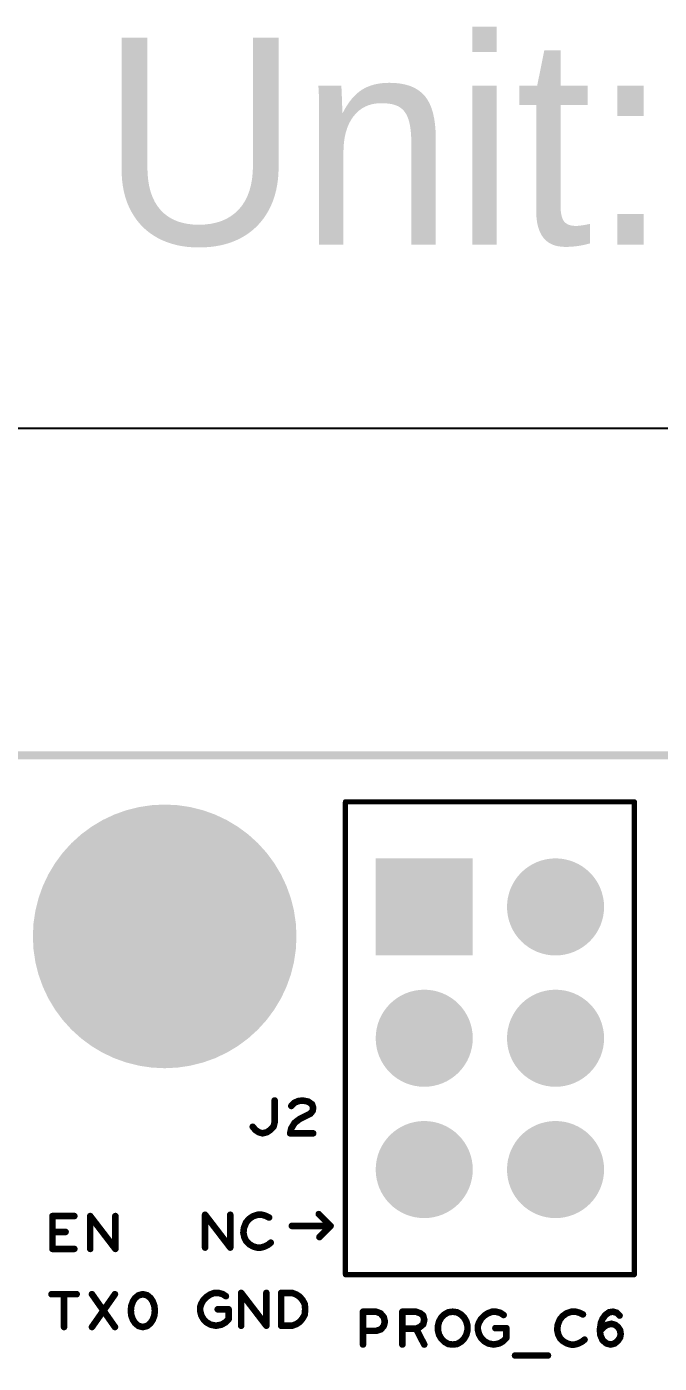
# Model space of a CAD drawing. Extents: x -13 to 102, y 0 to 99.
# Drawn here: x 59.83 to 72.07, y 72.74 to 98.59 of the extents above; entities that cross this region are included whole.
import ezdxf

# ---------------------------------------------------------------- set-up
doc = ezdxf.new("R2010")
doc.units = 0
doc.layers.get('0').update_dxf_attribs({"linetype": 'CONTINUOUS'})
doc.layers.get('DEFPOINTS').update_dxf_attribs({"linetype": 'CONTINUOUS'})
doc.layers.add('SILK_TOP_ART', color=251, linetype='CONTINUOUS')
doc.layers.add('SOLDER_TOP_ART', color=18, linetype='CONTINUOUS')
doc.layers.get('0').off()
doc.dimstyles.get("Standard").update_dxf_attribs({"dimtxt": 3, "dimasz": 3, "dimexe": 0.18, "dimexo": 0, "dimgap": 1.5, "dimtad": 0, "dimtih": 1, "dimtoh": 1, "dimzin": 0, "dimcen": 0.09, "dimazin": 3, "dimtfac": 1, "dimtofl": 0, "dimtmove": 0, "dimatfit": 3})

# ---------------------------------------------------------------- blocks, each defined once
blk = doc.blocks.new('ROUND_214')
at = {"const_width": 0.0508}
blk.add_lwpolyline([(-0.0254, 0, 1), (0.0254, 0, 1)], format="xyb", close=True, dxfattribs=at)
blk = doc.blocks.new('ROUND_159')
at = {"const_width": 0.0635}
blk.add_lwpolyline([(-0.03175, 0, 1), (0.03175, 0, 1)], format="xyb", close=True, dxfattribs=at)
blk = doc.blocks.new('ROUND_341')
at = {"const_width": 2.55}
blk.add_lwpolyline([(-1.275, 0, 1), (1.275, 0, 1)], format="xyb", close=True, dxfattribs=at)
blk = doc.blocks.new('SQUARE_347')
blk.add_solid([(0.939, 0.939), (0.939, -0.939), (-0.939, 0.939), (-0.939, -0.939)])
blk = doc.blocks.new('ROUND_346')
at = {"const_width": 0.939}
blk.add_lwpolyline([(-0.4695, 0, 1), (0.4695, 0, 1)], format="xyb", close=True, dxfattribs=at)
blk = doc.blocks.new('*U174')
at = {"layer": 'SOLDER_TOP_ART', "color": 0, "linetype": 'CONTINUOUS'}
blk.add_text('88.00', height=3, dxfattribs=at).set_placement((39.771, 0.605))
blk = doc.blocks.new('*D168')
at = {"layer": 'DEFPOINTS', "color": 0, "linetype": 'CONTINUOUS'}
for p in [(1, 82.538), (89, 61.962), (89, 2.079)]:
    blk.add_point(p, dxfattribs=at)
at = {"layer": 'SOLDER_TOP_ART', "color": 0, "linetype": 'CONTINUOUS'}
for p, q in [((1, 82.538), (1, 1.899)), ((89, 61.962), (89, 1.899)), ((4, 2.079), (38.441, 2.079)), ((86, 2.079), (51.559, 2.079))]:
    blk.add_line(p, q, dxfattribs=at)
for points in [[(4, 2.579), (4, 1.579), (1, 2.079)], [(86, 2.579), (86, 1.579), (89, 2.079)]]:
    blk.add_solid(points, dxfattribs=at)
at = {"layer": 'SOLDER_TOP_ART', "linetype": 'CONTINUOUS'}
blk.add_blockref('*U174', (0, 0), dxfattribs=at)
blk = doc.blocks.new('*U176')
at = {"layer": 'SOLDER_TOP_ART', "color": 0, "linetype": 'CONTINUOUS'}
blk.add_text('82.50', height=3, dxfattribs=at).set_placement((37.021, 89.345))
blk = doc.blocks.new('*D170')
at = {"layer": 'DEFPOINTS', "color": 0, "linetype": 'CONTINUOUS'}
for p in [(1, 90.82), (1, 82.462), (83.5, 82.462)]:
    blk.add_point(p, dxfattribs=at)
at = {"layer": 'SOLDER_TOP_ART', "color": 0, "linetype": 'CONTINUOUS'}
for p, q in [((1, 82.462), (1, 91)), ((83.5, 82.462), (83.5, 91)), ((4, 90.82), (35.691, 90.82)), ((80.5, 90.82), (48.809, 90.82))]:
    blk.add_line(p, q, dxfattribs=at)
for points in [[(4, 91.32), (4, 90.32), (1, 90.82)], [(80.5, 91.32), (80.5, 90.32), (83.5, 90.82)]]:
    blk.add_solid(points, dxfattribs=at)
at = {"layer": 'SOLDER_TOP_ART', "linetype": 'CONTINUOUS'}
blk.add_blockref('*U176', (0, 0), dxfattribs=at)

msp = doc.modelspace()

# ---------------------------------------------------------------- linework, layer by layer
at = {"layer": 'SILK_TOP_ART'}
for points, const_width in [([(81.5, 84.5), (35, 84.5)], 0.1524), ([(71.5852, 83.602), (65.9972, 83.602)], 0.1016), ([(65.9972, 83.602), (65.9972, 74.458)], 0.1016), ([(71.5852, 74.4599), (71.5852, 83.602)], 0.1016), ([(64.6269, 77.4023), (64.6269, 77.8256)], 0.127), ([(64.9491, 77.7198), (65.0126, 77.7833)], 0.127), ([(65.0126, 77.7833), (65.0867, 77.815)], 0.127), ([(65.0867, 77.815), (65.1714, 77.8256)], 0.127), ([(65.1714, 77.8256), (65.2772, 77.8044)], 0.127), ([(65.2772, 77.8044), (65.3513, 77.7515)], 0.127), ([(65.3513, 77.7515), (65.3725, 77.688)], 0.127), ([(65.3195, 77.5716), (65.1079, 77.4658)], 0.127), ([(65.3619, 77.6245), (65.3195, 77.5716)], 0.127), ([(65.3725, 77.688), (65.3619, 77.6245)], 0.127), ([(64.2035, 77.3176), (64.2565, 77.2541)], 0.127), ([(64.2565, 77.2541), (64.3199, 77.2118)], 0.127), ([(64.4787, 77.2118), (64.5422, 77.2541)], 0.127), ([(64.5422, 77.2541), (64.6057, 77.3176)], 0.127), ([(64.6057, 77.3176), (64.6269, 77.4023)], 0.127), ([(64.9491, 77.2858), (64.9279, 77.1906)], 0.127), ([(65.0126, 77.3917), (64.9491, 77.2858)], 0.127), ([(65.1079, 77.4658), (65.0126, 77.3917)], 0.127), ([(64.3199, 77.2118), (64.394, 77.1906)], 0.127), ([(64.394, 77.1906), (64.4787, 77.2118)], 0.127), ([(64.9279, 77.1906), (65.3725, 77.1906)], 0.127), ([(60.3292, 74.9554), (60.3292, 75.5904)], 0.127), ([(60.3292, 75.5904), (60.7526, 75.5904)], 0.127), ([(61.0595, 74.9554), (61.0595, 75.5904)], 0.127), ([(61.0595, 75.5904), (61.5463, 74.9554)], 0.127), ([(61.5463, 74.9554), (61.5463, 75.5904)], 0.127), ([(63.282, 74.9808), (63.282, 75.6158)], 0.127), ([(63.282, 75.6158), (63.7688, 74.9808)], 0.127), ([(63.7688, 74.9808), (63.7688, 75.6158)], 0.127), ([(64.0757, 75.4676), (64.0334, 75.3618)], 0.127), ([(64.1287, 75.5311), (64.0757, 75.4676)], 0.127), ([(64.2027, 75.584), (64.1287, 75.5311)], 0.127), ([(64.298, 75.6158), (64.2027, 75.584)], 0.127), ([(64.3827, 75.6158), (64.298, 75.6158)], 0.127), ([(64.4567, 75.5946), (64.3827, 75.6158)], 0.127), ([(64.5202, 75.5629), (64.4567, 75.5946)], 0.127), ([(65.7098, 75.3999), (65.4812, 75.6285)], 0.127), ([(60.5832, 75.2835), (60.3292, 75.2835)], 0.127), ([(64.0334, 75.3618), (64.0228, 75.2665)], 0.127), ([(64.0228, 75.2665), (64.044, 75.1713)], 0.127), ([(64.044, 75.1713), (64.0757, 75.1078)], 0.127), ([(64.9605, 75.3999), (65.7098, 75.3999)], 0.127), ([(65.7098, 75.3999), (65.4939, 75.184)], 0.127), ([(60.7526, 74.9554), (60.3292, 74.9554)], 0.127), ([(64.0757, 75.1078), (64.1392, 75.0443)], 0.127), ([(64.1392, 75.0443), (64.2133, 75.002)], 0.127), ([(64.2133, 75.002), (64.2874, 74.9808)], 0.127), ([(64.2874, 74.9808), (64.3615, 74.9808)], 0.127), ([(64.3615, 74.9808), (64.4356, 75.002)], 0.127), ([(64.4356, 75.002), (64.4991, 75.0337)], 0.127), ([(64.4991, 75.0337), (64.552, 75.076)], 0.127), ([(65.9972, 74.458), (71.5852, 74.458)], 0.1016), ([(60.3102, 74.0791), (60.797, 74.0791)], 0.127), ([(60.5536, 74.0791), (60.5536, 73.4441)], 0.127), ([(61.0933, 73.4441), (61.5379, 74.0791)], 0.127), ([(61.0933, 74.0791), (61.5379, 73.4441)], 0.127), ([(61.8871, 73.9415), (61.8553, 73.8568)], 0.127), ([(61.9294, 74.005), (61.8871, 73.9415)], 0.127), ([(61.9929, 74.0579), (61.9294, 74.005)], 0.127), ([(62.0776, 74.0791), (61.9929, 74.0579)], 0.127), ([(62.1623, 74.0579), (62.0776, 74.0791)], 0.127), ([(62.2258, 74.005), (62.1623, 74.0579)], 0.127), ([(62.2681, 73.9415), (62.2258, 74.005)], 0.127), ([(62.2999, 73.8568), (62.2681, 73.9415)], 0.127), ([(63.1867, 73.8293), (63.2079, 73.8928)], 0.127), ([(63.2079, 73.8928), (63.2502, 73.9669)], 0.127), ([(63.2502, 73.9669), (63.3137, 74.0304)], 0.127), ([(63.3137, 74.0304), (63.3772, 74.0727)], 0.127), ([(63.3772, 74.0727), (63.4619, 74.1045)], 0.127), ([(63.4619, 74.1045), (63.536, 74.1045)], 0.127), ([(63.536, 74.1045), (63.6206, 74.0833)], 0.127), ([(63.6206, 74.0833), (63.6842, 74.041)], 0.127), ([(63.9805, 73.4695), (63.9805, 74.1045)], 0.127), ([(63.9805, 74.1045), (64.4673, 73.4695)], 0.127), ([(64.4673, 73.4695), (64.4673, 74.1045)], 0.127), ([(64.7531, 73.4695), (64.7531, 74.1045)], 0.127), ([(64.7531, 74.1045), (64.9647, 74.1045)], 0.127), ([(64.9647, 74.1045), (65.0494, 74.0727)], 0.127), ([(65.0494, 74.0727), (65.1129, 74.0304)], 0.127), ([(65.1129, 74.0304), (65.1658, 73.9669)], 0.127), ([(65.1658, 73.9669), (65.2082, 73.8928)], 0.127), ([(65.2082, 73.8928), (65.2187, 73.787)], 0.127), ([(61.8553, 73.8568), (61.8448, 73.7616)], 0.127), ([(61.8448, 73.7616), (61.8553, 73.6663)], 0.127), ([(61.8553, 73.6663), (61.8871, 73.5817)], 0.127), ([(62.2681, 73.5817), (62.2999, 73.6663)], 0.127), ([(62.3104, 73.7616), (62.2999, 73.8568)], 0.127), ([(62.2999, 73.6663), (62.3104, 73.7616)], 0.127), ([(63.1867, 73.7552), (63.1867, 73.8293)], 0.127), ([(63.2079, 73.6706), (63.1867, 73.7552)], 0.127), ([(63.2502, 73.5965), (63.2079, 73.6706)], 0.127), ([(63.5254, 73.787), (63.7371, 73.787)], 0.127), ([(63.7371, 73.787), (63.7371, 73.5965)], 0.127), ([(65.2082, 73.6812), (65.1658, 73.6071)], 0.127), ([(65.2187, 73.787), (65.2082, 73.6812)], 0.127), ([(66.3363, 73.1054), (66.3363, 73.7404)], 0.127), ([(66.3363, 73.7404), (66.5903, 73.7404)], 0.127), ([(66.5903, 73.7404), (66.675, 73.7086)], 0.127), ([(66.675, 73.7086), (66.7385, 73.6346)], 0.127), ([(66.7385, 73.6346), (66.7597, 73.5499)], 0.127), ([(67.0983, 73.1054), (67.0983, 73.7404)], 0.127), ([(67.0983, 73.7404), (67.3629, 73.7404)], 0.127), ([(67.3629, 73.7404), (67.4476, 73.7086)], 0.127), ([(67.4476, 73.7086), (67.5005, 73.6663)], 0.127), ([(67.5005, 73.6663), (67.5217, 73.5816)], 0.127), ([(67.8074, 73.5499), (67.8497, 73.624)], 0.127), ([(67.8497, 73.624), (67.9133, 73.6875)], 0.127), ([(67.9133, 73.6875), (67.9873, 73.7298)], 0.127), ([(67.9873, 73.7298), (68.072, 73.7404)], 0.127), ([(68.072, 73.7404), (68.1567, 73.7298)], 0.127), ([(68.1567, 73.7298), (68.2307, 73.6875)], 0.127), ([(68.2307, 73.6875), (68.2943, 73.624)], 0.127), ([(68.2943, 73.624), (68.3366, 73.5499)], 0.127), ([(68.6223, 73.6028), (68.6858, 73.6663)], 0.127), ([(68.6858, 73.6663), (68.7493, 73.7086)], 0.127), ([(68.7493, 73.7086), (68.834, 73.7404)], 0.127), ([(68.834, 73.7404), (68.9081, 73.7404)], 0.127), ([(68.9081, 73.7404), (68.9927, 73.7192)], 0.127), ([(68.9927, 73.7192), (69.0563, 73.6769)], 0.127), ([(70.1993, 73.6557), (70.1463, 73.5922)], 0.127), ([(70.2733, 73.7086), (70.1993, 73.6557)], 0.127), ([(70.3686, 73.7404), (70.2733, 73.7086)], 0.127), ([(70.4533, 73.7404), (70.3686, 73.7404)], 0.127), ([(70.5273, 73.7192), (70.4533, 73.7404)], 0.127), ([(70.5908, 73.6875), (70.5273, 73.7192)], 0.127), ([(70.9718, 73.6028), (71.0247, 73.6769)], 0.127), ([(71.0247, 73.6769), (71.0988, 73.7298)], 0.127), ([(71.0988, 73.7298), (71.1729, 73.7404)], 0.127), ([(71.1729, 73.7404), (71.247, 73.7192)], 0.127), ([(71.247, 73.7192), (71.2999, 73.6663)], 0.127), ([(61.8871, 73.5817), (61.9294, 73.5182)], 0.127), ([(61.9294, 73.5182), (61.9929, 73.4653)], 0.127), ([(61.9929, 73.4653), (62.0776, 73.4441)], 0.127), ([(62.0776, 73.4441), (62.1623, 73.4653)], 0.127), ([(62.1623, 73.4653), (62.2258, 73.5182)], 0.127), ([(62.2258, 73.5182), (62.2681, 73.5817)], 0.127), ([(63.3137, 73.533), (63.2502, 73.5965)], 0.127), ([(63.3878, 73.4907), (63.3137, 73.533)], 0.127), ([(63.4937, 73.4695), (63.3878, 73.4907)], 0.127), ([(63.5995, 73.4907), (63.4937, 73.4695)], 0.127), ([(63.6736, 73.533), (63.5995, 73.4907)], 0.127), ([(63.7371, 73.5965), (63.6736, 73.533)], 0.127), ([(64.9647, 73.4695), (64.7531, 73.4695)], 0.127), ([(65.0494, 73.5012), (64.9647, 73.4695)], 0.127), ([(65.1129, 73.5436), (65.0494, 73.5012)], 0.127), ([(65.1658, 73.6071), (65.1129, 73.5436)], 0.127), ([(66.5903, 73.37), (66.3363, 73.37)], 0.127), ([(66.6856, 73.4017), (66.5903, 73.37)], 0.127), ([(66.7385, 73.4652), (66.6856, 73.4017)], 0.127), ([(66.7597, 73.5499), (66.7385, 73.4652)], 0.127), ([(67.3629, 73.4123), (67.0983, 73.4123)], 0.127), ([(67.437, 73.4441), (67.3629, 73.4123)], 0.127), ([(67.3629, 73.4123), (67.5217, 73.1054)], 0.127), ([(67.5005, 73.497), (67.437, 73.4441)], 0.127), ([(67.5217, 73.5816), (67.5005, 73.497)], 0.127), ([(67.7862, 73.4652), (67.8074, 73.5499)], 0.127), ([(67.7862, 73.3806), (67.7862, 73.4652)], 0.127), ([(67.8074, 73.2959), (67.7862, 73.3806)], 0.127), ([(68.3366, 73.5499), (68.3578, 73.4652)], 0.127), ([(68.3578, 73.3806), (68.3366, 73.2959)], 0.127), ([(68.3578, 73.4652), (68.3578, 73.3806)], 0.127), ([(68.5588, 73.4652), (68.58, 73.5287)], 0.127), ([(68.5588, 73.3911), (68.5588, 73.4652)], 0.127), ([(68.58, 73.3065), (68.5588, 73.3911)], 0.127), ([(68.58, 73.5287), (68.6223, 73.6028)], 0.127), ([(68.8975, 73.4229), (69.1092, 73.4229)], 0.127), ([(69.1092, 73.4229), (69.1092, 73.2324)], 0.127), ([(70.104, 73.4864), (70.0934, 73.3911)], 0.127), ([(70.0934, 73.3911), (70.1146, 73.2959)], 0.127), ([(70.1463, 73.5922), (70.104, 73.4864)], 0.127), ([(70.9189, 73.3911), (70.9401, 73.5287)], 0.127), ([(70.9189, 73.37), (70.993, 73.4441)], 0.127), ([(70.9295, 73.2853), (70.9189, 73.3911)], 0.127), ([(70.9401, 73.5287), (70.9718, 73.6028)], 0.127), ([(70.993, 73.4441), (71.0565, 73.4864)], 0.127), ([(71.0565, 73.4864), (71.1412, 73.5076)], 0.127), ([(71.1412, 73.5076), (71.2153, 73.4864)], 0.127), ([(71.2153, 73.4864), (71.2682, 73.4441)], 0.127), ([(71.2682, 73.4441), (71.3105, 73.3806)], 0.127), ([(71.3105, 73.3806), (71.3211, 73.3065)], 0.127), ([(67.8497, 73.2218), (67.8074, 73.2959)], 0.127), ([(67.9133, 73.1583), (67.8497, 73.2218)], 0.127), ([(67.9873, 73.116), (67.9133, 73.1583)], 0.127), ([(68.072, 73.1054), (67.9873, 73.116)], 0.127), ([(68.1567, 73.116), (68.072, 73.1054)], 0.127), ([(68.2307, 73.1583), (68.1567, 73.116)], 0.127), ([(68.2943, 73.2218), (68.2307, 73.1583)], 0.127), ([(68.3366, 73.2959), (68.2943, 73.2218)], 0.127), ([(68.6223, 73.2324), (68.58, 73.3065)], 0.127), ([(68.6858, 73.1689), (68.6223, 73.2324)], 0.127), ([(68.7599, 73.1266), (68.6858, 73.1689)], 0.127), ([(68.8658, 73.1054), (68.7599, 73.1266)], 0.127), ([(68.9716, 73.1266), (68.8658, 73.1054)], 0.127), ([(69.0457, 73.1689), (68.9716, 73.1266)], 0.127), ([(69.1092, 73.2324), (69.0457, 73.1689)], 0.127), ([(70.1146, 73.2959), (70.1463, 73.2324)], 0.127), ([(70.1463, 73.2324), (70.2098, 73.1689)], 0.127), ([(70.2098, 73.1689), (70.2839, 73.1266)], 0.127), ([(70.2839, 73.1266), (70.358, 73.1054)], 0.127), ([(70.358, 73.1054), (70.4321, 73.1054)], 0.127), ([(70.4321, 73.1054), (70.5062, 73.1266)], 0.127), ([(70.5062, 73.1266), (70.5697, 73.1583)], 0.127), ([(70.5697, 73.1583), (70.6226, 73.2006)], 0.127), ([(70.9718, 73.19), (70.9295, 73.2853)], 0.127), ([(71.0459, 73.1266), (70.9718, 73.19)], 0.127), ([(71.1306, 73.1054), (71.0459, 73.1266)], 0.127), ([(71.2047, 73.1266), (71.1306, 73.1054)], 0.127), ([(71.2682, 73.1795), (71.2047, 73.1266)], 0.127), ([(71.3105, 73.243), (71.2682, 73.1795)], 0.127), ([(71.3211, 73.3065), (71.3105, 73.243)], 0.127), ([(69.2785, 72.8937), (69.9135, 72.8937)], 0.127)]:
    msp.add_lwpolyline(points, dxfattribs=dict(at, const_width=const_width))
at = {"layer": 'SOLDER_TOP_ART', "const_width": 0.1524}
msp.add_lwpolyline([(81.5, 84.5), (35, 84.5)], dxfattribs=at)

# ---------------------------------------------------------------- block references
at = {"layer": 'SILK_TOP_ART'}
for name, p in [('ROUND_214', (65.9972, 83.602)), ('ROUND_214', (71.5852, 83.602)), ('ROUND_159', (64.6269, 77.8256)), ('ROUND_159', (65.0126, 77.7833)), ('ROUND_159', (65.0867, 77.815)), ('ROUND_159', (65.1714, 77.8256)), ('ROUND_159', (65.2772, 77.8044)), ('ROUND_159', (65.3513, 77.7515)), ('ROUND_159', (64.9491, 77.7198)), ('ROUND_159', (65.3195, 77.5716)), ('ROUND_159', (65.3619, 77.6245)), ('ROUND_159', (65.3725, 77.688)), ('ROUND_159', (64.2035, 77.3176)), ('ROUND_159', (64.2565, 77.2541)), ('ROUND_159', (64.5422, 77.2541)), ('ROUND_159', (64.6057, 77.3176)), ('ROUND_159', (64.6269, 77.4023)), ('ROUND_159', (64.9491, 77.2858)), ('ROUND_159', (65.0126, 77.3917)), ('ROUND_159', (65.1079, 77.4658)), ('ROUND_159', (64.3199, 77.2118)), ('ROUND_159', (64.394, 77.1906)), ('ROUND_159', (64.4787, 77.2118)), ('ROUND_159', (64.9279, 77.1906)), ('ROUND_159', (65.3725, 77.1906)), ('ROUND_159', (60.3292, 75.5904)), ('ROUND_159', (60.7526, 75.5904)), ('ROUND_159', (61.0595, 75.5904)), ('ROUND_159', (61.5463, 75.5904)), ('ROUND_159', (63.282, 75.6158)), ('ROUND_159', (63.7688, 75.6158)), ('ROUND_159', (64.0757, 75.4676)), ('ROUND_159', (64.1287, 75.5311)), ('ROUND_159', (64.2027, 75.584)), ('ROUND_159', (64.298, 75.6158)), ('ROUND_159', (64.3827, 75.6158)), ('ROUND_159', (64.4567, 75.5946)), ('ROUND_159', (64.5202, 75.5629)), ('ROUND_159', (65.4812, 75.6285)), ('ROUND_159', (60.3292, 75.2835)), ('ROUND_159', (60.5832, 75.2835)), ('ROUND_159', (64.0228, 75.2665)), ('ROUND_159', (64.0334, 75.3618)), ('ROUND_159', (64.044, 75.1713)), ('ROUND_159', (64.9605, 75.3999)), ('ROUND_159', (65.4939, 75.184)), ('ROUND_159', (65.7098, 75.3999)), ('ROUND_159', (65.7098, 75.3999)), ('ROUND_159', (60.3292, 74.9554)), ('ROUND_159', (60.7526, 74.9554)), ('ROUND_159', (61.0595, 74.9554)), ('ROUND_159', (61.5463, 74.9554)), ('ROUND_159', (63.282, 74.9808)), ('ROUND_159', (63.7688, 74.9808)), ('ROUND_159', (64.0757, 75.1078)), ('ROUND_159', (64.1392, 75.0443)), ('ROUND_159', (64.2133, 75.002)), ('ROUND_159', (64.2874, 74.9808)), ('ROUND_159', (64.3615, 74.9808)), ('ROUND_159', (64.4356, 75.002)), ('ROUND_159', (64.4991, 75.0337)), ('ROUND_159', (64.552, 75.076)), ('ROUND_214', (65.9972, 74.458)), ('ROUND_214', (71.5852, 74.4599)), ('ROUND_214', (71.5852, 74.458)), ('ROUND_159', (60.3102, 74.0791)), ('ROUND_159', (60.5536, 74.0791)), ('ROUND_159', (60.797, 74.0791)), ('ROUND_159', (61.0933, 74.0791)), ('ROUND_159', (61.5379, 74.0791)), ('ROUND_159', (61.8871, 73.9415)), ('ROUND_159', (61.9294, 74.005)), ('ROUND_159', (61.9929, 74.0579)), ('ROUND_159', (62.0776, 74.0791)), ('ROUND_159', (62.0776, 74.0791)), ('ROUND_159', (62.1623, 74.0579)), ('ROUND_159', (62.2258, 74.005)), ('ROUND_159', (62.2681, 73.9415)), ('ROUND_159', (63.2079, 73.8928)), ('ROUND_159', (63.2502, 73.9669)), ('ROUND_159', (63.3137, 74.0304)), ('ROUND_159', (63.3772, 74.0727)), ('ROUND_159', (63.4619, 74.1045)), ('ROUND_159', (63.536, 74.1045)), ('ROUND_159', (63.6206, 74.0833)), ('ROUND_159', (63.6842, 74.041)), ('ROUND_159', (63.9805, 74.1045)), ('ROUND_159', (64.4673, 74.1045)), ('ROUND_159', (64.7531, 74.1045)), ('ROUND_159', (64.9647, 74.1045)), ('ROUND_159', (65.0494, 74.0727)), ('ROUND_159', (65.1129, 74.0304)), ('ROUND_159', (65.1658, 73.9669)), ('ROUND_159', (65.2082, 73.8928)), ('ROUND_159', (61.8448, 73.7616)), ('ROUND_159', (61.8553, 73.8568)), ('ROUND_159', (61.8553, 73.6663)), ('ROUND_159', (62.2999, 73.8568)), ('ROUND_159', (62.2999, 73.6663)), ('ROUND_159', (62.3104, 73.7616)), ('ROUND_159', (63.1867, 73.8293)), ('ROUND_159', (63.1867, 73.7552)), ('ROUND_159', (63.2079, 73.6706)), ('ROUND_159', (63.5254, 73.787)), ('ROUND_159', (63.7371, 73.787)), ('ROUND_159', (65.2082, 73.6812)), ('ROUND_159', (65.2187, 73.787)), ('ROUND_159', (66.3363, 73.7404)), ('ROUND_159', (66.5903, 73.7404)), ('ROUND_159', (66.675, 73.7086)), ('ROUND_159', (66.7385, 73.6346)), ('ROUND_159', (67.0983, 73.7404)), ('ROUND_159', (67.3629, 73.7404)), ('ROUND_159', (67.4476, 73.7086)), ('ROUND_159', (67.5005, 73.6663)), ('ROUND_159', (67.8497, 73.624)), ('ROUND_159', (67.9133, 73.6875)), ('ROUND_159', (67.9873, 73.7298)), ('ROUND_159', (68.072, 73.7404)), ('ROUND_159', (68.1567, 73.7298)), ('ROUND_159', (68.2307, 73.6875)), ('ROUND_159', (68.2943, 73.624)), ('ROUND_159', (68.6858, 73.6663)), ('ROUND_159', (68.7493, 73.7086)), ('ROUND_159', (68.834, 73.7404)), ('ROUND_159', (68.9081, 73.7404)), ('ROUND_159', (68.9927, 73.7192)), ('ROUND_159', (69.0563, 73.6769)), ('ROUND_159', (70.1993, 73.6557)), ('ROUND_159', (70.2733, 73.7086)), ('ROUND_159', (70.3686, 73.7404)), ('ROUND_159', (70.4533, 73.7404)), ('ROUND_159', (70.5273, 73.7192)), ('ROUND_159', (70.5908, 73.6875)), ('ROUND_159', (71.0247, 73.6769)), ('ROUND_159', (71.0988, 73.7298)), ('ROUND_159', (71.1729, 73.7404)), ('ROUND_159', (71.247, 73.7192)), ('ROUND_159', (71.2999, 73.6663)), ('ROUND_159', (60.5536, 73.4441)), ('ROUND_159', (61.0933, 73.4441)), ('ROUND_159', (61.5379, 73.4441)), ('ROUND_159', (61.8871, 73.5817)), ('ROUND_159', (61.9294, 73.5182)), ('ROUND_159', (61.9929, 73.4653)), ('ROUND_159', (62.0776, 73.4441)), ('ROUND_159', (62.1623, 73.4653)), ('ROUND_159', (62.2258, 73.5182)), ('ROUND_159', (62.2681, 73.5817)), ('ROUND_159', (63.2502, 73.5965)), ('ROUND_159', (63.3137, 73.533)), ('ROUND_159', (63.3878, 73.4907)), ('ROUND_159', (63.4937, 73.4695)), ('ROUND_159', (63.5995, 73.4907)), ('ROUND_159', (63.6736, 73.533)), ('ROUND_159', (63.7371, 73.5965)), ('ROUND_159', (63.9805, 73.4695)), ('ROUND_159', (64.4673, 73.4695)), ('ROUND_159', (64.7531, 73.4695)), ('ROUND_159', (64.7531, 73.4695)), ('ROUND_159', (64.9647, 73.4695)), ('ROUND_159', (65.0494, 73.5012)), ('ROUND_159', (65.1129, 73.5436)), ('ROUND_159', (65.1658, 73.6071)), ('ROUND_159', (66.3363, 73.37)), ('ROUND_159', (66.5903, 73.37)), ('ROUND_159', (66.6856, 73.4017)), ('ROUND_159', (66.7385, 73.4652)), ('ROUND_159', (66.7597, 73.5499)), ('ROUND_159', (67.0983, 73.4123)), ('ROUND_159', (67.3629, 73.4123)), ('ROUND_159', (67.3629, 73.4123)), ('ROUND_159', (67.437, 73.4441)), ('ROUND_159', (67.5005, 73.497)), ('ROUND_159', (67.5217, 73.5816)), ('ROUND_159', (67.7862, 73.4652)), ('ROUND_159', (67.7862, 73.3806)), ('ROUND_159', (67.8074, 73.5499)), ('ROUND_159', (68.3366, 73.5499)), ('ROUND_159', (68.3578, 73.4652)), ('ROUND_159', (68.3578, 73.3806)), ('ROUND_159', (68.5588, 73.4652)), ('ROUND_159', (68.5588, 73.3911)), ('ROUND_159', (68.58, 73.5287)), ('ROUND_159', (68.6223, 73.6028)), ('ROUND_159', (68.8975, 73.4229)), ('ROUND_159', (69.1092, 73.4229)), ('ROUND_159', (70.0934, 73.3911)), ('ROUND_159', (70.104, 73.4864)), ('ROUND_159', (70.1463, 73.5922)), ('ROUND_159', (70.9189, 73.3911)), ('ROUND_159', (70.9189, 73.37)), ('ROUND_159', (70.9401, 73.5287)), ('ROUND_159', (70.9718, 73.6028)), ('ROUND_159', (70.993, 73.4441)), ('ROUND_159', (71.0565, 73.4864)), ('ROUND_159', (71.1412, 73.5076)), ('ROUND_159', (71.2153, 73.4864)), ('ROUND_159', (71.2682, 73.4441)), ('ROUND_159', (71.3105, 73.3806)), ('ROUND_159', (66.3363, 73.1054)), ('ROUND_159', (67.0983, 73.1054)), ('ROUND_159', (67.5217, 73.1054)), ('ROUND_159', (67.8074, 73.2959)), ('ROUND_159', (67.8497, 73.2218)), ('ROUND_159', (67.9133, 73.1583)), ('ROUND_159', (67.9873, 73.116)), ('ROUND_159', (68.072, 73.1054)), ('ROUND_159', (68.072, 73.1054)), ('ROUND_159', (68.1567, 73.116)), ('ROUND_159', (68.2307, 73.1583)), ('ROUND_159', (68.2943, 73.2218)), ('ROUND_159', (68.3366, 73.2959)), ('ROUND_159', (68.58, 73.3065)), ('ROUND_159', (68.6223, 73.2324)), ('ROUND_159', (68.6858, 73.1689)), ('ROUND_159', (68.7599, 73.1266)), ('ROUND_159', (68.8658, 73.1054)), ('ROUND_159', (68.9716, 73.1266)), ('ROUND_159', (69.0457, 73.1689)), ('ROUND_159', (69.1092, 73.2324)), ('ROUND_159', (70.1146, 73.2959)), ('ROUND_159', (70.1463, 73.2324)), ('ROUND_159', (70.2098, 73.1689)), ('ROUND_159', (70.2839, 73.1266)), ('ROUND_159', (70.358, 73.1054)), ('ROUND_159', (70.4321, 73.1054)), ('ROUND_159', (70.5062, 73.1266)), ('ROUND_159', (70.5697, 73.1583)), ('ROUND_159', (70.6226, 73.2006)), ('ROUND_159', (70.9295, 73.2853)), ('ROUND_159', (70.9718, 73.19)), ('ROUND_159', (71.0459, 73.1266)), ('ROUND_159', (71.1306, 73.1054)), ('ROUND_159', (71.2047, 73.1266)), ('ROUND_159', (71.2682, 73.1795)), ('ROUND_159', (71.3105, 73.243)), ('ROUND_159', (71.3211, 73.3065)), ('ROUND_159', (69.2785, 72.8937)), ('ROUND_159', (69.9135, 72.8937))]:
    msp.add_blockref(name, p, dxfattribs=at)
at = {"layer": 'SOLDER_TOP_ART'}
for name, p in [('ROUND_341', (62.5, 81)), ('SQUARE_347', (67.5212, 81.57)), ('ROUND_346', (70.0612, 81.57)), ('ROUND_346', (67.5212, 79.03)), ('ROUND_346', (70.0612, 79.03)), ('ROUND_346', (67.5212, 76.49)), ('ROUND_346', (70.0612, 76.49))]:
    msp.add_blockref(name, p, dxfattribs=at)

# ---------------------------------------------------------------- texts
at = {"layer": 'SOLDER_TOP_ART', "linetype": 'CONTINUOUS'}
msp.add_text('Unit:mm', height=4, dxfattribs=at).set_placement((61.254132, 94.381012))

# ---------------------------------------------------------------- dimensions: what is measured, and where the dimension line sits
for base, p1, p2, picture, middle in [((1, 90.819649), (83.5, 82.4619), (1, 82.4619), '*D170', (42.25, 90.819649)), ((89, 2.079174), (1, 82.5381), (89, 61.9619), '*D168', (45, 2.079174))]:
    dim = msp.add_linear_dim(base=base, p1=p1, p2=p2, dimstyle='Standard', dxfattribs=at)
    dim.commit()
    dim.dimension.update_dxf_attribs({"geometry": picture, "text_midpoint": middle})

doc.saveas('drawing.dxf')
